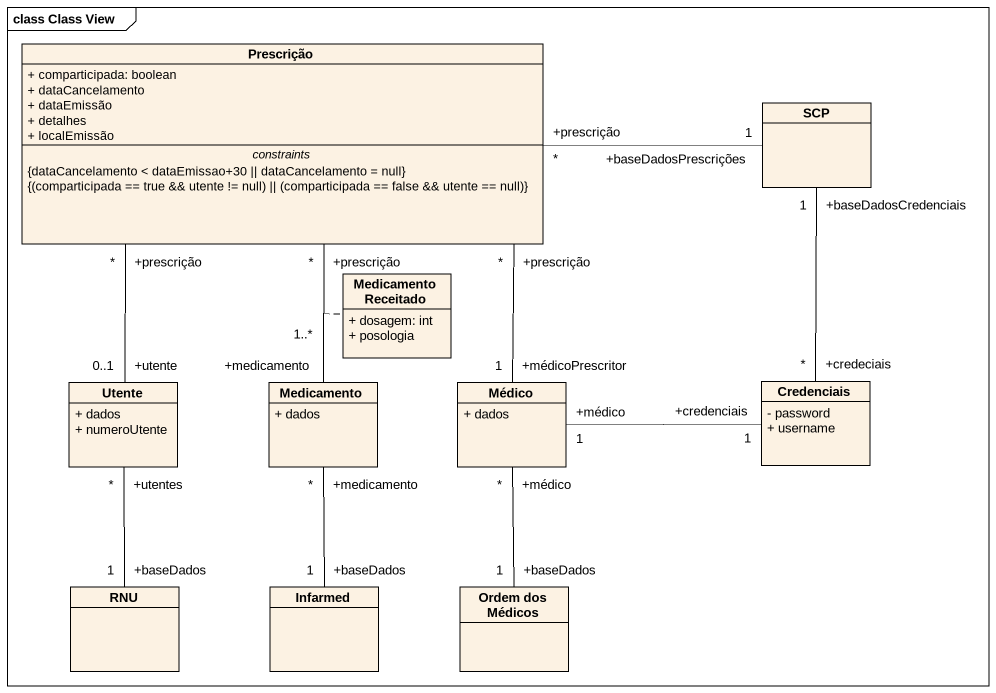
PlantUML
@startuml
mainframe class Class View
hide circle
hide empty members
skinparam classAttributeIconSize 0
class Prescrição {
  + comparticipada: boolean
  + dataCancelamento
  + dataEmissão
  + detalhes
  + localEmissão
  -- constraints --
  {dataCancelamento < dataEmissao+30 || dataCancelamento = null}
  {field} {(comparticipada == true && utente != null) || (comparticipada == false && utente == null)}
}
class SCP
class "Medicamento Receitado" as Medicamento_Receitado {
  + dosagem: int
  + posologia
}
class Utente {
  + dados
  + numeroUtente
}
class Medicamento {
  + dados
}
class Médico {
  + dados
}
class Credenciais {
  - password
  + username
}
class RNU
class Infarmed
class "Ordem dos Médicos" as Ordem_dos_Médicos
Prescrição "+prescrição\n*" -right- "+baseDadosPrescrições\n1" SCP
Prescrição "+prescrição\n*" -- "+utente\n0..1" Utente
Prescrição "+prescrição\n*" -- "+medicamento\n1..*" Medicamento
(Prescrição, Medicamento) .. Medicamento_Receitado
Prescrição "+prescrição\n*" -- "+médicoPrescritor\n1" Médico
Utente "+utentes\n*" -- "+baseDados\n1" RNU
Medicamento "+medicamento\n*" -- "+baseDados\n1" Infarmed
Médico "+médico\n1" -right- "+credenciais\n1" Credenciais
Médico "+médico\n*" -- "+baseDados\n1" Ordem_dos_Médicos
Credenciais "+credeciais\n*" -up- "+baseDadosCredenciais\n1" SCP
@enduml
